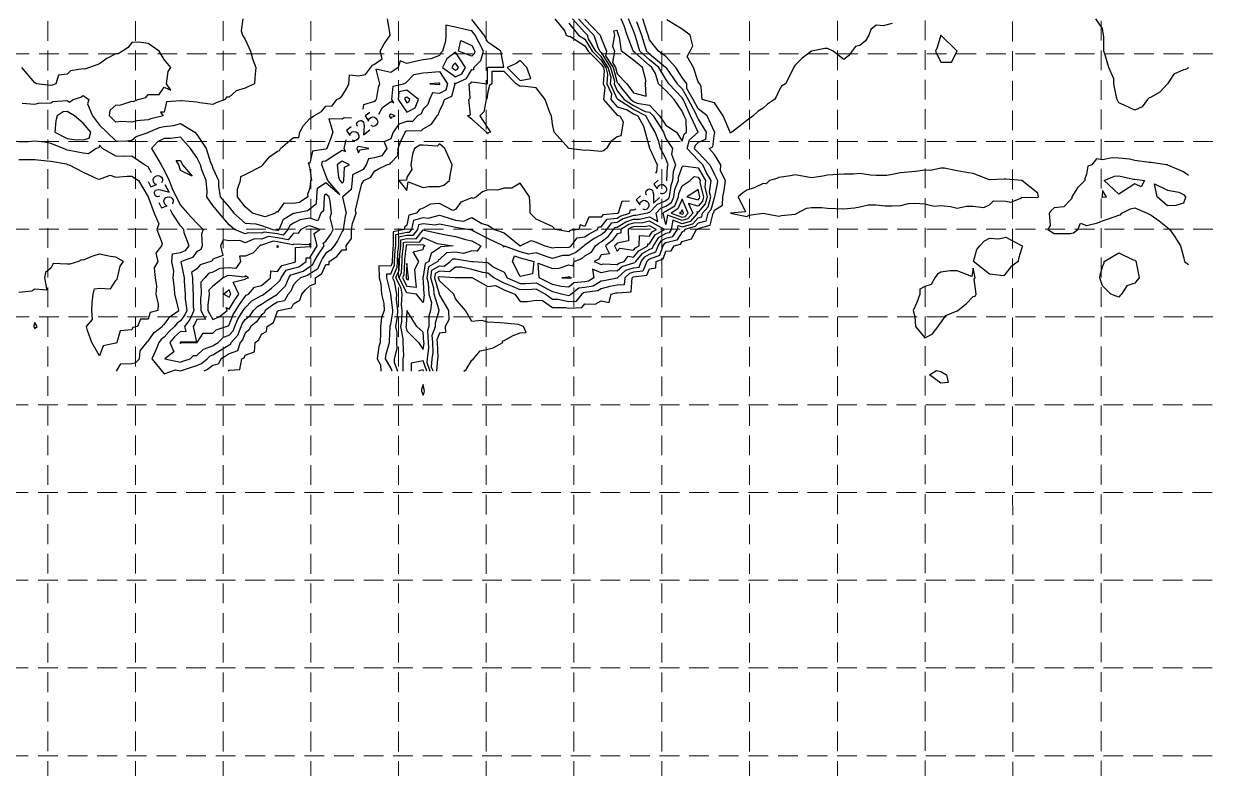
# Model space of a CAD drawing. Header units: inches. Extents: x 8135 to 11700, y -938 to 4760.
# Drawn here: x 9893 to 11095, y -146 to 608 of the extents above; entities that cross this region are included whole.
import ezdxf
from ezdxf.enums import TextEntityAlignment as Align

# ---------------------------------------------------------------- set-up
doc = ezdxf.new("R2010")
doc.units = ezdxf.units.IN
doc.header["$MEASUREMENT"] = 0
doc.linetypes.add('DASHED', pattern=[0.75, 0.5, -0.25])
doc.linetypes.add('HIDDEN', pattern=[0.375, 0.25, -0.125])
doc.layers.add('EC', color=35, linetype='DASHED')
doc.layers.add('GRID', color=254, linetype='HIDDEN')
doc.styles.add('Style-simple', font='simple.shx')

msp = doc.modelspace()

# ---------------------------------------------------------------- linework, layer by layer
at = {"layer": 'EC', "color": 35, "linetype": 'Continuous', "flags": 128}
for points, elevation in [([(10115.4, 613.4), (10113.6, 601), (10115, 596.9), (10117.7, 592.2), (10123.2, 580.4), (10125.2, 572.9), (10128.7, 563.9), (10127.6, 554), (10127.2, 547.4), (10120.6, 544.5), (10117.7, 543), (10108.6, 540.3), (10101.4, 533.8), (10099, 533.8), (10097.5, 531.4), (10088.3, 528.1), (10084.9, 526.6), (10071.9, 528.1), (10068.7, 528.8), (10053.3, 530.3), (10052.2, 530.3), (10038, 529.1), (10035.7, 518.6), (10032.1, 518.6), (10034.7, 514.9), (10022.3, 512), (10019.4, 510.8), (10008, 509.8), (10002.9, 508.5), (9992.4, 509.1), (9986.7, 508.6), (9980.2, 514.9), (9981, 520.6), (9986.7, 525.7), (9991.8, 526.3), (10002.9, 530), (10004.7, 529.6), (10008.9, 531.4), (10017, 533.7), (10019.4, 536.5), (10030.5, 536.5), (10035.7, 543.9), (10042.3, 541), (10038, 547.4), (10039.8, 559.8), (10042.3, 563.9), (10035.7, 572.2), (10030.7, 580.4), (10019.4, 588.2), (10010.1, 589.7), (10002.9, 589.2), (9999.1, 584.3), (9993.6, 580.4), (9989.2, 577.8), (9986.7, 577.9), (9977.6, 573), (9970.2, 567.6), (9967.3, 566.8), (9960, 563.9), (9955.4, 562.2), (9953.7, 562.6), (9940.6, 560.7), (9937.4, 557.1), (9928.5, 556.3), (9926, 547.4), (9922.4, 546), (9920.9, 545.8), (9906.3, 547.4), (9904.7, 548.4), (9891.5, 563.9)], 526), ([(10225.5, 512.8), (10218, 513.1), (10216.2, 511.7), (10202.7, 511.9), (10206.6, 498.4), (10204.8, 493.3), (10200.6, 481.9), (10200, 481.6), (10199.7, 481.3), (10186.1, 479.1), (10183.4, 467.1), (10181.7, 467.1), (10182.3, 465.4), (10183.4, 461.4), (10185, 449.4), (10184.1, 448.8), (10183.4, 441.6), (10181.1, 435.2), (10181.4, 432.9), (10172.7, 427.2), (10166.9, 426), (10157.1, 426.4), (10150.7, 417.4), (10149.2, 417.8), (10148.5, 416.4), (10138.1, 412.5), (10134.2, 413.8), (10125.2, 416.4), (10117.7, 422.7), (10110.1, 432.9), (10110, 440.7), (10113.2, 449.4), (10113.5, 453.5), (10117.7, 455.7), (10134.2, 464.1), (10134.9, 464.7), (10135.7, 465.4), (10142.6, 473.5), (10150.7, 479.2), (10152.7, 479.8), (10153.7, 481.9), (10160.8, 488.1), (10166.9, 492.9), (10172.3, 493), (10173.2, 498.4), (10176.8, 505.1), (10183.4, 512.3), (10185, 513.3), (10187.5, 514.9), (10195.2, 519.4), (10199.7, 524.8), (10206, 525.1), (10210.7, 531.4), (10214.5, 533.1), (10216.2, 535.4), (10220.7, 543), (10222.8, 547.4), (10223.4, 556.7), (10232.7, 555.4), (10239.7, 556.8), (10246.7, 566.2), (10248.9, 567.4), (10256.5, 572.8), (10254.6, 580.4), (10258.5, 587.3), (10264.9, 596.9), (10264.9, 597.4), (10261.9, 613.4)], 526), ([(10455.7, 613.4), (10462.2, 606.3), (10471.2, 596.9), (10475.6, 583.5), (10477.4, 580.4), (10478.7, 579.2), (10488.2, 563.9), (10492.1, 550.3), (10491.8, 547.4), (10494.9, 540.5), (10502.1, 531.4), (10511.4, 525.5), (10523.3, 519.3), (10527.7, 518.6), (10531.2, 514.9), (10538.1, 504.4), (10541.7, 498.4), (10544.2, 492.2), (10551, 481.9), (10550.1, 476), (10554, 465.4), (10551.6, 458.3), (10551.1, 449.4), (10549.1, 444.5), (10547.7, 432.9), (10546.7, 430.4), (10544.2, 428.8), (10535.5, 425.1), (10527.7, 417.2), (10527, 417.1), (10525.5, 416.4), (10513.7, 414.1), (10511.4, 414), (10500.9, 410.5), (10494.9, 406.8), (10488.7, 406.2), (10484, 399.9), (10481.6, 396.9), (10478.7, 394.5), (10471.4, 390.7), (10462.2, 383.9), (10461.7, 383.9), (10461.4, 383.4), (10453, 376.4), (10445.7, 373.5), (10439.6, 373.4), (10429.4, 370.4), (10424.9, 371.8), (10412.9, 376.1), (10405.3, 374.9), (10396.7, 377.2), (10380.6, 383), (10380.2, 381.9), (10379.2, 383.4), (10363.7, 390.7), (10349.2, 398.1), (10347.4, 399.1), (10343.2, 399.9), (10330.9, 401.7), (10328.4, 402.5), (10314.7, 405.2), (10310.5, 404.1), (10298.2, 405.7), (10293.6, 404.5), (10292.6, 399.9), (10287.8, 393.8), (10281.7, 393.9), (10273.1, 392.1), (10273.1, 383.4), (10272.2, 376.7), (10271.8, 367.4), (10271.6, 361.2), (10267.1, 350.9), (10268.9, 347.4), (10271.2, 334.4), (10270.9, 328.9), (10272.3, 317.9), (10272, 311.3), (10270.3, 301.4), (10271.5, 295.4), (10271.3, 285.4), (10271.6, 279.1), (10268.9, 268.9), (10268.9, 265.4), (10272.3, 256.2)], 524), ([(10308.3, 256.2), (10306.8, 260.3), (10307.5, 268.9), (10308.4, 275.2), (10307.9, 285.4), (10307.3, 292.6), (10310.7, 301.4), (10310.7, 305.4), (10314.4, 317.9), (10314.4, 318.1), (10309.2, 334.4), (10308.9, 340.2), (10305.9, 350.9), (10307.1, 358.5), (10314.7, 362.9), (10319.4, 362.6), (10325.5, 367.4), (10328.3, 370), (10330.9, 370.2), (10347.3, 367.5), (10347.4, 367.5), (10348.9, 367.4), (10363.7, 366.3), (10369, 362.1), (10380.2, 356.7), (10383.2, 350.9), (10396.7, 345), (10402.3, 345.2), (10412.9, 345.7), (10424.5, 339.3), (10429.4, 336.9), (10439.7, 334.4), (10445.7, 333.1), (10446.9, 333.2), (10447.9, 334.4), (10455.9, 340.7), (10462.2, 341.4), (10470.5, 342.6), (10478.7, 347.7), (10481.2, 348.3), (10494.9, 350.8), (10495.1, 350.8), (10495.1, 350.9), (10503.7, 358.7), (10511.4, 361.1), (10517, 361.8), (10519.2, 367.4), (10523, 372), (10527.7, 374.7), (10534.1, 377.2), (10536.4, 383.4), (10539.4, 388.2), (10544.2, 391), (10551.3, 392.7), (10555.9, 399.9), (10556.7, 403.9), (10560.7, 402.4), (10571.5, 405.4), (10576.9, 411.7), (10580.6, 412.7), (10581.5, 416.4), (10587, 422.8), (10589.8, 432.9), (10588.6, 437.8), (10590, 449.4), (10585.4, 457.2), (10581.6, 465.4), (10576.9, 470.2), (10565.7, 481.9), (10568.2, 490.7), (10576.8, 498.4), (10576.8, 498.5), (10569.1, 514.9), (10563.2, 528.8), (10561.8, 531.4), (10560.7, 533.4), (10547.4, 547.4), (10544.2, 552.1), (10537.2, 563.9), (10527.7, 571.9), (10518, 580.4), (10513.8, 594.5), (10513.1, 596.9), (10511.4, 601.1), (10506.2, 613.4)], 524), ([(10339.6, 256.2), (10341.7, 258.1), (10347.4, 267.3), (10348.7, 267.6), (10349.4, 268.9), (10355.9, 276.8), (10363.7, 278.7), (10369.2, 279.9), (10379.1, 285.4), (10378.7, 286.9), (10380.2, 287.2), (10389.6, 292.3), (10396.7, 295), (10402.6, 295.6), (10399.9, 301.4), (10396.7, 303), (10394.7, 303.4), (10380.2, 304.9), (10376.4, 305.2), (10363.7, 305.9), (10357.7, 307.5), (10347.4, 306.7), (10341, 317.9), (10330.9, 329.6), (10329.2, 334.4), (10314.7, 347.7), (10313.8, 350.9), (10313.9, 351.7), (10314.7, 352.2), (10330.7, 351.1), (10330.9, 351.3), (10347.1, 351.2), (10347.4, 351.2), (10348.3, 350.9), (10363.7, 342.1), (10371.6, 343), (10380.2, 338.6), (10391.2, 334.4), (10396.7, 327), (10404.1, 326.9), (10412.9, 328.2), (10419.3, 328), (10429.4, 320.8), (10442.8, 320.8), (10445.7, 320.2), (10459.2, 320.9), (10462.2, 324.5), (10472.4, 324.2), (10478.7, 327.7), (10486.9, 326), (10488.7, 334.4), (10493.7, 335.6), (10494.9, 335.8), (10509.2, 336.6), (10509.9, 350.9), (10510.7, 351.6), (10511.4, 351.8), (10525, 353.6), (10527.7, 360.1), (10534.2, 360.9), (10534.3, 367.4), (10541.4, 370.1), (10544.2, 377.8), (10549.5, 378.2), (10552.5, 383.4), (10559.1, 385), (10560.7, 387.5), (10570.2, 390.3), (10575.2, 399.9), (10576.5, 400.3), (10576.9, 400.7), (10589.3, 404.1), (10592.2, 416.4), (10592.8, 417), (10593.4, 419.4), (10601.6, 424.6), (10602.1, 432.9), (10603.3, 439.3), (10604.8, 449.4), (10599.7, 459.2), (10600.1, 465.4), (10593.4, 475.9), (10588, 481.9), (10591.8, 483.5), (10593.4, 497), (10593.9, 497.9), (10593.7, 498.4), (10593.4, 498.9), (10586, 514.9), (10576.9, 522.2), (10572, 531.4), (10565.4, 542.7), (10565.4, 547.4), (10560.7, 553.8), (10554.3, 563.9), (10544.2, 575.2), (10536.7, 580.4), (10527.7, 592.1), (10526.2, 596.9), (10525.2, 599.5), (10520.9, 613.4)], 526), ([(10431.8, 613.4), (10441.9, 600.8), (10443, 596.9), (10445.7, 595.3), (10447, 595.6), (10462.2, 585.9), (10465.4, 580.4), (10478.7, 567.5), (10480.9, 563.9), (10481.8, 560.7), (10480.8, 547.4), (10482.4, 543.7), (10481, 531.4), (10494.9, 515.6), (10497.4, 514.9), (10500.9, 508.9), (10499.3, 498.4), (10498.5, 494.8), (10494.9, 493.6), (10488.2, 488.7), (10484.1, 481.9), (10481.1, 479.4), (10478.7, 478.9), (10463.8, 480.3), (10462.2, 480), (10445.7, 481.9), (10430.9, 498.4), (10429.4, 506.7), (10428.4, 514.9), (10427.1, 517.3), (10421.9, 531.4), (10412.9, 543.4), (10399, 545.1), (10396.7, 544.7), (10392.5, 547.4), (10380.2, 559.8), (10367.8, 559.8), (10367.8, 547.4), (10365.3, 545.8), (10363.7, 539.4), (10362.8, 532.3), (10362, 531.4), (10359.6, 519), (10355.5, 514.9), (10363.7, 502.5), (10366.4, 498.4), (10364.2, 497.9), (10363.7, 496.9), (10362.4, 498.4), (10347.4, 511.6), (10343.3, 514.9), (10346.3, 516.1), (10344.4, 531.4), (10346, 532.8), (10344.9, 547.4), (10346.6, 548.2), (10347.4, 549.5), (10363.5, 547.6), (10363.5, 563.9), (10363.6, 564), (10363.7, 564.2), (10379.9, 564.2), (10377, 580.4), (10363.7, 589.5), (10360, 596.9), (10347.4, 612.7)], 527), ([(10545.2, 449.2), (10545.3, 449.4), (10546, 463.7), (10546.6, 465.4), (10544.2, 471.8), (10538.7, 481.9), (10537.2, 488.9), (10533.3, 498.4), (10527.7, 508.1), (10523.8, 514.9), (10511.4, 521.3), (10495.6, 531.4), (10494.9, 532.3), (10488.1, 547.4), (10488.7, 553.8), (10485.8, 563.9), (10478.7, 575.3), (10473.4, 580.4), (10465.9, 593.1), (10464.7, 596.9), (10462.2, 599.5), (10449.6, 613.4)], 525), ([(10462.2, 613), (10477.6, 596.9), (10478.7, 593.8), (10484.1, 580.4), (10483.2, 575.8), (10490.7, 563.9), (10494.9, 548.8), (10496.3, 547.4), (10499.4, 543.1), (10508.6, 531.4), (10511.4, 529.6), (10515, 527.8), (10527.7, 525.8), (10537.9, 514.9), (10544.2, 505.5), (10555, 498.4), (10560.7, 489.3), (10562.7, 496.3), (10565, 498.4), (10564.7, 510.8), (10562.8, 514.9), (10560.7, 519.9), (10552.7, 531.4), (10544.2, 540.6), (10536.7, 547.4), (10533.6, 558), (10530.1, 563.9), (10527.7, 565.9), (10512.7, 579.1), (10511.4, 580.1), (10511.1, 580.4), (10511, 580.8), (10504.9, 596.9), (10502.1, 606.2), (10499, 613.4)], 523), ([(11073.9, 563.6), (11070.8, 562.1), (11068.9, 561.6), (11059.2, 557.3), (11052.7, 547.4), (11044.8, 539), (11036.2, 533.9), (11034.2, 533.3), (11032.5, 531.4), (11026.9, 524.2), (11019.7, 520.9), (11008.8, 525.9), (11003.4, 528.1), (11001.7, 531.4), (11000.9, 533.9), (10998.3, 547.4), (10998.3, 552.6), (10993.4, 563.9), (10988.7, 578.7), (10988.3, 580.4), (10988.3, 595.5), (10988, 596.9), (10986.9, 603.5), (10980, 613.4)], 527), ([(10100.8, 256.2), (10101.4, 257.2), (10112.3, 257.8), (10114.4, 268.9), (10116.9, 269.7), (10117.7, 272.5), (10127.1, 276), (10127.8, 285.4), (10131.5, 288), (10134.2, 293.6), (10139.5, 296.3), (10140.2, 301.4), (10146.4, 305.7), (10150.7, 317.2), (10151.2, 317.4), (10151.6, 317.9), (10164.6, 320.3), (10166.9, 324.5), (10173.1, 328.2), (10175.3, 334.4), (10179.1, 338.7), (10183.4, 342.7), (10189.1, 345.2), (10189.2, 350.9), (10195.6, 355.1), (10199.7, 364.4), (10202.9, 364.2), (10202.9, 367.4), (10210.8, 372.6), (10216.2, 379.2), (10220.6, 379.1), (10220.3, 383.4), (10225.4, 390.7), (10225.7, 399.9), (10226.6, 406), (10230.2, 416.4), (10229.6, 419.5), (10232.7, 432.3), (10232.9, 432.7), (10232.8, 432.9), (10235.9, 446.1), (10238.1, 449.4), (10245.3, 452.9), (10248.9, 458.8), (10253, 461.4), (10261.5, 465.4), (10264.6, 466.2), (10265.4, 467.5), (10272.5, 474.7), (10272.8, 481.9), (10275.1, 488.6), (10279.9, 498.4), (10280.6, 499.5), (10281.7, 499.8), (10296.4, 500.2), (10298.2, 502), (10306.5, 506.6), (10312.4, 514.9), (10313.5, 516.1), (10314.7, 519.6), (10318.5, 527.5), (10319.8, 531.4), (10327.3, 535), (10330.5, 547.4), (10329.8, 548.6), (10330.9, 547.7), (10342, 552.8), (10347.4, 561.9), (10349.6, 561.7), (10349.6, 563.9), (10356.7, 571), (10359.3, 580.4), (10354.5, 589.7), (10350.9, 596.9), (10347.4, 601.3), (10342.3, 602.1), (10330.9, 605), (10321.1, 606.9), (10321.3, 596.9), (10320.9, 590.6), (10317.9, 580.4), (10316.1, 579), (10314.7, 576.1), (10305.9, 572.7), (10298.2, 571.9), (10291.8, 570.3), (10281.7, 568.2), (10274.8, 570.9), (10272.8, 563.9), (10268.5, 560.8), (10265.4, 558.9), (10250.4, 562.4), (10253.8, 547.4), (10252.7, 543.8), (10250.5, 531.4), (10249.6, 530.7), (10248.9, 529.6), (10237.7, 526.3), (10236.9, 521.7)], 526), ([(10514.3, 610.5), (10519.6, 596.9), (10523.4, 584.7), (10524.7, 580.4), (10527.7, 577.8), (10543.8, 564.3), (10544.2, 564), (10544.3, 563.9), (10544.4, 563.6), (10555.7, 547.4), (10560.7, 542.2), (10566.9, 531.4), (10574.3, 517.6), (10575.4, 514.9), (10576.9, 511.7), (10585.2, 498.4), (10584.3, 491), (10576.9, 487.9), (10573.8, 485.1), (10572.8, 481.9), (10576.9, 477.7), (10588.9, 465.4), (10593.4, 455.4), (10596.6, 449.4), (10596.2, 446.6), (10593.5, 432.9), (10593.5, 432.8), (10593.4, 432.8), (10589.9, 419.9), (10586.9, 416.4), (10584.9, 408.4), (10576.9, 406.2), (10574, 402.9), (10563.6, 399.9), (10562.6, 398), (10560.7, 397.4), (10555.2, 388.9), (10544.2, 386.2), (10542.4, 385.2), (10541.3, 383.4), (10537.8, 373.6), (10527.7, 369.8), (10526.2, 368.9), (10524.9, 367.4), (10521, 357.7), (10511.4, 356.5), (10507.2, 355.2), (10502.5, 350.9), (10502.1, 343.7), (10494.9, 343.3), (10487.5, 342), (10478.7, 339.8), (10475.3, 337.7), (10462.2, 335.9), (10460.8, 335.7), (10459.1, 334.4), (10453, 327), (10445.7, 326.6), (10434.8, 329), (10429.4, 329), (10421.9, 334.4), (10412.9, 339.4), (10408.3, 339.1), (10396.7, 338.8), (10388.9, 342.2), (10380.2, 345.5), (10369.7, 350.9), (10363.7, 355.7), (10358.6, 356.1), (10347.4, 359.3), (10336.9, 361.5), (10330.9, 361.5), (10325, 356.9), (10314.7, 357.5), (10310.5, 355.1), (10309.8, 350.9), (10314.3, 334.7), (10314.4, 334.4), (10314.7, 333.4), (10323.9, 317.9), (10324.1, 308.3), (10320.6, 301.4), (10320.9, 295.3), (10314.7, 294.6), (10312.1, 287.9), (10312.3, 285.4), (10313, 270.6), (10312.8, 268.9), (10311.8, 256.2)], 525), ([(10445.7, 608.8), (10455.6, 596.9), (10462.2, 592.7), (10469.4, 580.4), (10478.7, 571.4), (10483.4, 563.9), (10485.2, 557.2), (10484.5, 547.4), (10489, 537.2), (10488.4, 531.4), (10494.9, 524), (10505.1, 521.2), (10511.4, 517.2), (10515.8, 514.9), (10521.7, 504.5), (10523.3, 498.4), (10527.7, 482.4), (10527.8, 481.9), (10527.9, 481.7), (10535.4, 465.4), (10534.7, 458.6), (10533.8, 456.9)], 526), ([(10773.7, 608.7), (10764.6, 606.1), (10757.4, 606.8), (10751.9, 602.4), (10749.8, 596.9), (10746.7, 591.1), (10740.9, 586.4), (10736.3, 585.1), (10729.3, 575.7), (10724.7, 572.2), (10713.7, 580.4), (10708.2, 583.4), (10705.4, 583.2), (10691.7, 580.4), (10682.4, 573.3), (10675.4, 566.3), (10674.2, 565.1), (10673.8, 563.9), (10665.5, 547.4), (10661.3, 545.1), (10658.9, 540.3), (10656, 534.3), (10654.4, 531.4), (10647.2, 526.8), (10642.7, 522.8), (10637.8, 519.7), (10632.8, 514.9), (10626.2, 510.2), (10619.7, 504.9), (10611.2, 498.4), (10610.2, 497.8), (10609.7, 497.5), (10609.4, 498.4), (10608.9, 499.2), (10602.4, 514.9), (10593.4, 528.3), (10581, 531.4), (10579.9, 544.5), (10578.6, 547.4), (10576.9, 549.4), (10572.2, 563.9), (10565.8, 575.2), (10568.8, 580.4), (10571.5, 585.9), (10568.8, 596.9), (10560.7, 603), (10545.3, 612.3)], 527), ([(10253.2, 516.8), (10257, 523.4), (10265.4, 529.5), (10268.6, 528.2), (10266.4, 531.4), (10267.8, 545.1), (10278.4, 547.4), (10280.5, 548.6), (10281.7, 549.5), (10288.6, 557), (10298.2, 558.6), (10303.1, 559), (10314.7, 559.9), (10322.9, 547.4), (10321.2, 541), (10314.7, 537.8), (10307.6, 538.3), (10304.7, 531.4), (10303.1, 526.5), (10298.2, 521.6), (10296.2, 516.9), (10292.5, 514.9), (10287.3, 509.3), (10281.7, 509.2), (10273.5, 506.7), (10267.9, 498.4), (10267.1, 496.7), (10265.4, 491.7), (10258.8, 488.6), (10261.3, 481.9), (10256.4, 474.4), (10248.9, 472.4), (10242.9, 471.6), (10240.4, 465.4), (10237.5, 460.6), (10232.7, 458.3), (10226.6, 455.3), (10226.2, 449.4), (10225.2, 440.4), (10216.7, 432.9), (10216.6, 432.5), (10220, 416.4), (10219.1, 413.5), (10217, 399.9), (10217, 399.1), (10216.2, 397.9), (10211.4, 388.2), (10207.9, 383.4), (10204.3, 378.9), (10199.7, 375.9), (10196.3, 370.7), (10194.4, 367.4), (10191, 359.7), (10183.4, 354.8), (10181.1, 353.2), (10174, 350.9), (10170.3, 347.6), (10166.9, 343.8), (10164.2, 337.2), (10161.5, 334.4), (10157.6, 327.4), (10150.7, 326.1), (10145.6, 323), (10137.9, 317.9), (10136.9, 315.2), (10134.2, 313.3), (10129.3, 306.3), (10123.4, 301.4), (10121.6, 297.7), (10117.7, 294.9), (10115, 288), (10112.6, 285.4), (10110, 276.7), (10101.4, 273.8), (10098.4, 271.9), (10093.6, 268.9), (10090.4, 263.4), (10084.9, 262.1), (10079.7, 257.8), (10076, 256.2)], 525), ([(9891.6, 528), (9904.7, 526.7), (9908.2, 527.8), (9920.9, 528.1), (9922.9, 529.4), (9937.4, 530.4), (9939.8, 529), (9943.5, 531.4), (9951.1, 533.9), (9953.7, 535.5), (9959.4, 531.4), (9958.1, 527), (9963, 514.9), (9970.2, 505.5), (9977.5, 498.4), (9986.7, 489.6), (9995.6, 489.3), (10002.9, 490.4), (10007.4, 493.9), (10019.4, 498.2), (10019.5, 498.3), (10019.7, 498.4), (10031, 503.2), (10035.7, 504.3), (10045.3, 505.3), (10052.2, 507.4), (10066.6, 498.4), (10068.7, 496), (10078.4, 481.9), (10082.7, 467.6), (10083.9, 465.4), (10084.9, 461.9), (10090.7, 449.4), (10090.7, 443.6), (10092.6, 432.9), (10101.4, 422.4), (10106.4, 416.4), (10117.7, 406.3), (10128.7, 405.4), (10134.2, 403.8), (10145.9, 399.9), (10150.7, 399.3), (10151.5, 399.1), (10152.1, 399.9), (10156.7, 410.3), (10166.9, 416.3), (10167, 416.3), (10167.4, 416.4), (10180.8, 419.1), (10183.4, 420.8), (10190, 426.2), (10190.3, 432.9), (10191.1, 441.7), (10199.7, 447.4), (10213.7, 435.4), (10201.7, 449.4), (10199.7, 454.7), (10195.5, 465.4), (10196.2, 468.9), (10199.7, 469.4), (10207, 474.6), (10216.2, 480.2), (10219.4, 478.7), (10218.1, 481.9), (10220.3, 490.8)], 525), ([(10023, 457.1), (10019.4, 463.2), (10015.8, 465.4), (10002.9, 474), (9994.7, 473.8), (9986.7, 474), (9973.3, 481.9), (9970.2, 485.3), (9969.4, 482.7), (9966.9, 481.9), (9959.1, 476.5), (9953.7, 477.1), (9939.4, 479.9), (9937.4, 480.3), (9933.6, 481.9), (9920.9, 487), (9914.6, 488.3), (9904.7, 489.2), (9897.8, 488.8), (9888.2, 488.7)], 525), ([(9888.2, 470.7), (9899.5, 470.6), (9904.7, 470.6), (9917, 469.4), (9920.9, 468.9), (9936.7, 466.2), (9937.4, 465.8), (9939.4, 465.4), (9953.7, 457.9), (9968.2, 451.3), (9970.2, 450.7), (9981.1, 454.8), (9986.7, 453), (9998.3, 454), (10002.9, 453.9), (10009.7, 449.4), (10019.4, 432.9), (10025.7, 416.4), (10030.1, 405.6), (10028.2, 399.9), (10033.6, 385.5), (10033, 383.4), (10027.2, 375.8), (10029.1, 367.4), (10025.6, 361.1), (10026.5, 350.9), (10027.8, 342.4), (10027.3, 334.4), (10029.5, 324.2), (10029.1, 317.9), (10021.5, 315.8), (10019.4, 308.8), (10011.8, 309.1), (10008.7, 301.4), (10003.9, 300.4), (10002.9, 298), (9991.2, 297), (9987.8, 285.4), (9987.5, 284.6), (9986.7, 284.5), (9973.7, 281.9), (9970.2, 271.9), (9962.4, 285.4), (9957.8, 297.4), (9956.8, 301.4), (9963, 308.6), (9962.4, 317.9), (9962.7, 325.4), (9963.6, 334.4), (9965, 339.6), (9970.2, 340.4), (9981.4, 339.7), (9986.7, 348.2), (9987.9, 349.6), (9988.3, 350.9), (9991.2, 362.8), (9994.3, 367.4), (9986.7, 371.7), (9981.4, 372.5), (9970.2, 374.8), (9964.2, 373.2), (9953.7, 368.7), (9952, 369), (9949, 367.4), (9940, 364.7), (9937.4, 364.7), (9923.1, 365.2), (9920.9, 360.8), (9915.5, 356.4), (9914.4, 350.9), (9916.9, 338.5), (9904.7, 339.5), (9901.7, 337.4), (9888.2, 336.1)], 526), ([(11073.9, 454.4), (11068.9, 458.3), (11053.2, 464.9), (11052.7, 465.2), (11051.2, 465.4), (11036.2, 467.7), (11034, 467.6), (11019.7, 469.7), (11014.1, 471.1), (11003.4, 472.2), (10996.5, 472.3), (10986.9, 470.5), (10980.9, 471.6), (10975.9, 465.4), (10972.1, 464.1), (10970.7, 455.8), (10968.8, 451.2), (10968.9, 449.4), (10961.6, 442), (10955.8, 432.9), (10955.9, 431.2), (10954.2, 429.7), (10947.7, 422.9), (10937.7, 421.7), (10934.9, 419.2), (10932.8, 416.4), (10933.9, 403.8), (10931.4, 399.9), (10937.7, 395.6), (10941.7, 395.9), (10954.2, 395.7), (10957.5, 396.6), (10961.9, 399.9), (10964.4, 406.2), (10970.7, 403.8), (10980.8, 406.2), (10986.9, 408.6), (10992.9, 410.5), (11003.4, 414.4), (11005.1, 414.7), (11006.4, 416.4), (11015.3, 420.9), (11019.7, 421.9), (11032.2, 416.4), (11036.2, 414.2), (11044.1, 408.5), (11052.7, 402), (11055.1, 399.9), (11060.2, 392.3), (11065.9, 383.4), (11068.9, 372.2), (11070.1, 367.4), (11073.9, 364.3)], 526), ([(10507.2, 428.6), (10499.5, 428.3), (10495.8, 416.4), (10495.2, 416.2), (10494.9, 416), (10480.4, 414.6), (10478.7, 412.3), (10466.3, 412.3), (10462.2, 402.8), (10457.5, 404.6), (10456, 399.9), (10446.8, 398.8), (10445.7, 397.3), (10432.1, 399.9), (10429.4, 402.8), (10424.5, 404.9), (10412.9, 410.3), (10406.6, 416.4), (10406.6, 422.8), (10406.1, 432.9), (10396.7, 446.9), (10388, 441.6), (10380.2, 441.6), (10373.5, 439.6), (10363.7, 440), (10358.5, 438.1), (10352.2, 432.9), (10349, 431.3), (10347.4, 431.8), (10336.4, 427.5), (10330.9, 420.2), (10328.3, 419), (10314.7, 426.1), (10305.7, 425.4), (10298.2, 421.6), (10294.4, 420.2), (10291.6, 416.4), (10283.8, 414.3), (10281.7, 404.3), (10279.4, 402.2), (10279.2, 399.9), (10267.7, 397.6), (10267.7, 383.4), (10267.5, 381.4), (10266.9, 367.4), (10266.8, 366), (10265.4, 362.8), (10253.4, 363), (10253.7, 350.9), (10255.2, 344.6), (10256.1, 334.4), (10258.5, 324.8), (10258.8, 317.9), (10256, 310.8), (10255.1, 301.4), (10254.9, 295.6), (10254.5, 285.4), (10253.2, 281.1), (10251.6, 268.9), (10255, 262.8), (10255.2, 256.2)], 526), ([(10266.7, 256.2), (10265.4, 259.5), (10260.1, 268.9), (10260.8, 273.6), (10264.2, 285.4), (10264.2, 286.6), (10264.7, 301.4), (10264.7, 302.1), (10265.4, 303.9), (10267.4, 315.9), (10267.5, 317.9), (10265.5, 334.4), (10265.5, 334.4), (10265.4, 334.7), (10261.5, 350.9), (10261.4, 354.9), (10265.4, 354.9), (10269.2, 363.6), (10269.3, 367.4), (10269.9, 379), (10270.4, 383.4), (10270.4, 394.9), (10281.7, 397.2), (10284.5, 397.1), (10286.7, 399.9), (10288.7, 409.4), (10298.2, 412), (10303.3, 411.3), (10314.7, 414.2), (10317.3, 413.7), (10330.9, 409.4), (10339.1, 408.3), (10347.4, 412.1), (10357.7, 405.9), (10363.7, 404.2), (10370.5, 399.9), (10380.2, 396.3), (10396.7, 383.4), (10407.8, 388.6), (10412.9, 387.1), (10421.7, 383.4), (10429.4, 381.1), (10431.3, 381.6), (10445.7, 381.8), (10446.9, 382.2), (10448.3, 383.4), (10454.3, 391.3), (10462.2, 392.3), (10466.6, 395.5), (10474.9, 399.9), (10476, 402.5), (10478.7, 402.5), (10484.6, 410.4), (10494.9, 411.4), (10498, 413.3), (10507.3, 416.4), (10508.3, 419.6), (10511.4, 419.7), (10514.2, 420.8)], 525), ([(9987.4, 256.2), (9991.7, 263.8), (10002.9, 264.1), (10006.9, 264.9), (10010.7, 268.9), (10011.3, 277), (10018, 285.4), (10018.4, 286.4), (10019.4, 286.6), (10025.5, 295.4), (10033.7, 301.4), (10034.2, 303), (10035.7, 303.4), (10041.8, 311.8), (10050.4, 317.9), (10050.2, 319.9), (10046.5, 334.4), (10046.1, 340.5), (10044.9, 350.9), (10045.6, 357.5), (10043.6, 367.4), (10044, 375.3), (10052.2, 376.4), (10057.4, 378.4), (10061, 383.4), (10055.8, 396.3), (10055.5, 399.9), (10052.2, 403.4), (10043.7, 416.4), (10042, 419.6)], 525), ([(10278, 256.2), (10277.9, 268.9), (10278.7, 271.9), (10278, 285.4), (10278.1, 288.9), (10275.6, 301.4), (10276.5, 306.7), (10277, 317.9), (10276.3, 323.4), (10277, 334.4), (10275.9, 340.2), (10270.6, 350.9), (10274, 358.7), (10274.3, 367.4), (10274.6, 374.4), (10275.7, 383.4), (10275.7, 389.4), (10281.7, 390.7), (10291.1, 390.5), (10298.2, 399.4), (10299.1, 399), (10314.7, 395.6), (10319.6, 394.9), (10330.9, 392.6), (10341.2, 389.7), (10347.4, 388.4), (10356.6, 383.4), (10353, 377.9), (10347.4, 378.3), (10339, 375.6), (10330.9, 376.9), (10322, 376.2), (10314.7, 369.4), (10313.4, 368.6), (10313.1, 367.4), (10303.7, 361.9), (10301.9, 350.9), (10303.4, 345.7), (10304, 334.4), (10306.8, 325.8), (10305.8, 317.9), (10304.1, 312), (10304.1, 301.4), (10302.5, 297.2), (10303.4, 285.4), (10303.7, 279.9), (10302.2, 268.9), (10301.9, 265.2), (10305.1, 256.2)], 523), ([(10301.8, 256.2), (10298.2, 266.6), (10286.1, 264.4), (10286.2, 256.2)], 522), ([(10298.6, 256.2), (10298.2, 257.5), (10293.9, 256.7), (10293.9, 256.2)], 521)]:
    msp.add_lwpolyline(points, dxfattribs=dict(at, elevation=elevation))
for points, elevation in [([(10494.9, 601.5), (10491.2, 600.7), (10492.3, 596.9), (10490, 585.5), (10492, 580.4), (10490, 569), (10493.1, 563.9), (10494.9, 557.5), (10504.8, 547.4), (10511.4, 538.2), (10524.1, 534.9), (10523.6, 547.4), (10523.9, 551.2), (10520.7, 563.9), (10511.4, 571.5), (10499.3, 580.4), (10497.1, 594.7), (10496.3, 596.9)], 522), ([(10336.3, 591.5), (10347.4, 586.4), (10350.5, 580.4), (10349.8, 578), (10347.4, 575.6), (10334, 580.4)], 525), ([(10822.9, 596.9), (10819.3, 584.1), (10817.5, 580.4), (10822.9, 569.4), (10833.9, 569.4), (10839.4, 580.4)], 527), ([(10330.9, 579.5), (10322.3, 572.7), (10317.8, 563.9), (10330.9, 554.5), (10337.4, 557.4), (10341.2, 563.9)], 525), ([(10330.9, 568.4), (10328.5, 566.4), (10327.2, 563.9), (10330.9, 561.2), (10332.8, 562.1), (10333.9, 563.9)], 524), ([(10396.7, 571.2), (10392.5, 568), (10383.5, 563.9), (10396.7, 550.7), (10407.5, 552.9), (10403.2, 563.9)], 527), ([(10281.7, 541), (10273.7, 539.2), (10272.9, 531.4), (10281.7, 518.6), (10290, 523.1), (10293.5, 531.4)], 524), ([(10314.7, 548.2), (10313.9, 548.2), (10305, 547.4), (10314.7, 546.8), (10315.1, 547), (10315.2, 547.4)], 524), ([(10281.7, 533.8), (10279.7, 533.4), (10279.5, 531.4), (10281.7, 528.2), (10283.8, 529.3), (10284.7, 531.4)], 523), ([(9937.4, 519.3), (9933.3, 519.1), (9927.1, 514.9), (9926, 509.8), (9925, 498.4), (9937.4, 492.2), (9944.6, 491.1), (9953.7, 490.7), (9959.6, 492.5), (9961.3, 498.4), (9953.7, 507.7), (9944.9, 514.9)], 524), ([(10265.4, 516.8), (10264.3, 516), (10263.7, 514.9), (10265.4, 512.3), (10266.5, 513.8), (10269.9, 514.9)], 524), ([(10052.2, 493.5), (10042.2, 491.9), (10035.7, 491.9), (10029, 488.7), (10023, 481.9), (10027.8, 473.4), (10032.8, 465.4), (10035.7, 459.8), (10040.6, 449.4), (10043.9, 441.2), (10047.7, 432.9), (10052.2, 424.4), (10059.2, 416.4), (10068.7, 406.3), (10075.2, 399.9), (10073.4, 395.1), (10074.1, 383.4), (10072.7, 379.4), (10068.7, 377.6), (10064.4, 371.6), (10053.2, 367.4), (10052.6, 367), (10055.8, 350.9), (10055.8, 347.3), (10056.8, 334.4), (10056.9, 329.7), (10058.5, 317.9), (10056.6, 313.5), (10052.2, 307.4), (10048.7, 304.9), (10046.1, 301.4), (10040.6, 296.6), (10035.7, 290.8), (10032.5, 288.5), (10030.4, 285.4), (10027.3, 277.4), (10023.1, 268.9), (10035.7, 253.4), (10047, 257.6), (10052.2, 256.5), (10061.5, 259.6), (10068.7, 262.1), (10073.4, 264.1), (10079.2, 268.9), (10082.2, 271.7), (10084.9, 272.7), (10092.7, 277.6), (10101.4, 283), (10103.2, 283.6), (10103.7, 285.4), (10110.3, 292.6), (10113.7, 301.4), (10114.9, 304.3), (10117.7, 308.7), (10122.7, 312.8), (10126.3, 317.9), (10130.2, 321.9), (10134.2, 324.1), (10140.4, 328.2), (10150.5, 334.4), (10150.6, 334.5), (10150.7, 334.5), (10158.7, 342.8), (10162.1, 350.9), (10164, 353.8), (10166.9, 354.6), (10176.7, 357.7), (10183.4, 362.4), (10186.4, 364.4), (10187.8, 367.4), (10192.1, 374.8), (10197.7, 383.4), (10197, 386.1), (10199.7, 388.1), (10204.6, 395), (10207, 399.9), (10204, 412.1), (10205.3, 416.4), (10204.1, 428.4), (10202.8, 432.9), (10199.7, 435.6), (10198.1, 434.5), (10197.9, 432.9), (10197.3, 418.8), (10194.4, 416.4), (10191.3, 408.5), (10183.4, 411.2), (10173.7, 409.7), (10166.9, 406.3), (10162.9, 404), (10161.1, 399.9), (10156.4, 394.1), (10150.7, 395.3), (10136.9, 397.1), (10134.2, 396.1), (10120.9, 396.6), (10117.7, 395.4), (10107, 399.9), (10101.4, 404.7), (10091.3, 416.4), (10084.9, 424), (10078.9, 432.9), (10079.4, 438.5), (10078.2, 449.4), (10074, 460.2), (10072.5, 465.4), (10068.7, 472.7), (10062.5, 481.9)], 524), ([(10232.7, 484), (10231.2, 483.3), (10230.9, 481.9), (10232.7, 477.5), (10233.9, 480.6), (10243, 481.9)], 524), ([(10314.7, 486.6), (10312.4, 484.2), (10298.2, 485.3), (10294.9, 485.2), (10289.3, 481.9), (10287.5, 476.1), (10285.8, 465.4), (10286.6, 460.7), (10281.7, 452.8), (10281.2, 449.9), (10273.5, 449.4), (10281.7, 439.5), (10282.9, 448.1), (10298.2, 442.5), (10304.1, 443.5), (10314.7, 443.5), (10319.2, 444.8), (10325, 449.4), (10325.6, 454.6), (10327.6, 465.4), (10320.1, 481.9)], 527), ([(10047.9, 469.6), (10052.2, 469.6), (10054.3, 465.4), (10064, 454), (10052.2, 459.7), (10050.4, 465.4)], 523), ([(10216.2, 468.9), (10214, 467.6), (10210.9, 465.4), (10212.5, 453), (10213.9, 449.4), (10216.2, 446.7), (10217.6, 448), (10217.8, 449.4), (10218.6, 463), (10223.6, 465.4)], 524), ([(10561.8, 464.3), (10576.9, 462.2), (10584.5, 449.4), (10583.7, 442.7), (10586.1, 432.9), (10584.1, 425.7), (10576.9, 417.3), (10575.7, 417.7), (10576.2, 416.4), (10569, 408), (10560.7, 405.6), (10551.4, 409.2), (10549.6, 399.9), (10547.5, 396.6), (10544.2, 395.8), (10536.3, 391.3), (10531.5, 383.4), (10530.5, 380.7), (10527.7, 379.6), (10519.8, 375.1), (10513.5, 367.4), (10512.9, 365.9), (10511.4, 365.7), (10500.1, 362.2), (10494.9, 357.5), (10488.1, 357.9), (10478.7, 355.9), (10469.9, 359.7), (10471.3, 350.9), (10465.7, 347.4), (10462.2, 346.9), (10450.9, 345.7), (10445.7, 341.5), (10438.1, 342.1), (10429.4, 344.2), (10415.7, 350.9), (10414.7, 365.6), (10429.4, 360.2), (10436, 360.7), (10445.7, 364.1), (10450.1, 363), (10451.3, 367.4), (10459, 370.5), (10462.2, 373.1), (10468.9, 376.8), (10472.9, 383.4), (10476.2, 385.9), (10478.7, 387.2), (10485.7, 392.8), (10491.3, 399.9), (10492.9, 402), (10494.9, 402.2), (10503.7, 407.6), (10511.4, 410.2), (10517.4, 410.4), (10527.7, 412.5), (10536.2, 407.9), (10534.3, 416.4), (10539.2, 421.4), (10544.2, 423.5), (10549.9, 427.1), (10552.4, 432.9), (10553.3, 440.3), (10557, 449.4), (10557.2, 452.8), (10560.7, 463.2)], 523), ([(10888.7, 450.9), (10887.2, 450.8), (10872.2, 450.1), (10855.7, 456.7), (10847.1, 457.8), (10839.4, 459.4), (10826.4, 462), (10822.9, 461.9), (10812.6, 459.6), (10806.7, 460.1), (10797.2, 458.6), (10781.9, 457.4), (10773.7, 455.7), (10768.3, 454.7), (10757.4, 454.7), (10751.7, 454.9), (10740.9, 456.6), (10734.4, 455.8), (10724.7, 455.8), (10708.2, 454.9), (10703.5, 454), (10691.7, 452.1), (10675.4, 455.2), (10670.4, 454.2), (10658.9, 452.4), (10656.7, 451.6), (10649.4, 449.4), (10645.9, 446.1), (10642.7, 446.4), (10633.6, 442), (10626.2, 439.8), (10622.2, 436.9), (10617.6, 432.9), (10624.9, 417.7), (10609.7, 416.4), (10626.2, 413.1), (10628.2, 414.3), (10642.7, 416.4), (10658.9, 413.5), (10661.4, 413.9), (10675.4, 415.5), (10676.1, 415.7), (10677.2, 416.4), (10686.9, 421.3), (10691.7, 422.1), (10702.4, 422.1), (10708.2, 421.3), (10724.7, 420.7), (10735.5, 421.9), (10740.9, 422.8), (10749.2, 424.7), (10757.4, 424.9), (10766.5, 423.7), (10773.7, 423.7), (10782.5, 424.1), (10790.2, 426.2), (10796.6, 426.5), (10806.7, 425.7), (10816.1, 423.4), (10822.9, 424.2), (10832.8, 423), (10839.4, 421.4), (10848.9, 423.3), (10855.7, 423.6), (10866.4, 422.2), (10872.2, 424.7), (10876.3, 428.8), (10888.7, 428.4), (10893.9, 427.6), (10904.9, 432), (10905.2, 432.6), (10921.4, 432.3), (10921.7, 432.6), (10922, 432.9), (10921.4, 436.6), (10904.9, 449.4)], 527), ([(10572.8, 453.5), (10576.9, 452.9), (10579, 449.4), (10578.8, 447.5), (10582.4, 432.9), (10581.2, 428.6), (10576.9, 423.6), (10567.3, 426.2), (10571.5, 416.4), (10566.5, 410.5), (10560.7, 408.9), (10546, 414.5), (10544.2, 404.9), (10541.6, 416.4), (10542.9, 417.7), (10544.2, 418.3), (10553.2, 423.9), (10557, 432.9), (10557.4, 436.2), (10560.7, 444.1), (10563.9, 446.1), (10568.7, 449.4)], 522), ([(11018.2, 450.9), (11019.7, 450.7), (11029.3, 449.4), (11026.1, 443), (11019.7, 446.2), (11003.4, 435.7), (10988.4, 449.4), (10999, 453.7), (11003.4, 454.3)], 525), ([(11064.2, 437.7), (11068.9, 435.2), (11071, 432.9), (11070.7, 431.2), (11068.9, 426.4), (11061.3, 424.2), (11052.7, 423.7), (11042.2, 432.9), (11039.6, 446), (11052.7, 439.7)], 525), ([(10576.9, 440.2), (10572.6, 437.3), (10565.5, 432.9), (10576.9, 429.8), (10578.3, 431.5), (10578.7, 432.9)], 521), ([(10986.9, 439.5), (10986.6, 433.3), (10986.1, 432.9), (10986.9, 432.4), (10987.3, 432.6), (10991, 432.9)], 525), ([(10560.7, 430.6), (10556.5, 420.6), (10549.7, 416.4), (10560.7, 412.2), (10563.9, 413.1), (10566.8, 416.4)], 521), ([(10560.7, 419.6), (10559.7, 417.4), (10558.2, 416.4), (10560.7, 415.5), (10561.4, 415.7), (10562, 416.4)], 520), ([(10183.4, 403.5), (10180.4, 403), (10174.2, 399.9), (10171, 395.8), (10166.9, 396), (10161.2, 389.2), (10150.7, 391.4), (10141.5, 392.6), (10134.2, 390), (10127.4, 390.2), (10117.7, 386.4), (10112.5, 388.7), (10101.4, 388.5), (10095.4, 389.4), (10092.9, 383.4), (10095.2, 373.5), (10084.9, 369.6), (10084.3, 368), (10083.1, 367.4), (10072, 364), (10068.7, 360), (10063.5, 356.1), (10064.5, 350.9), (10064.7, 338.4), (10065, 334.4), (10065.1, 321.5), (10065.6, 317.9), (10061.6, 308.5), (10056.4, 301.4), (10057.5, 296.2), (10052.2, 296.3), (10046.3, 291.1), (10041.4, 285.4), (10045.4, 275.7), (10036.5, 268.9), (10052.2, 265.5), (10054.7, 266.3), (10062.1, 268.9), (10065.5, 272.1), (10068.7, 272.2), (10075.5, 278.5), (10084.9, 282), (10087, 283.3), (10090.4, 285.4), (10095.9, 290.8), (10101.4, 292.6), (10105.6, 297.3), (10107.3, 301.4), (10110.2, 309), (10115.9, 317.9), (10116.6, 319), (10117.7, 320.5), (10124.5, 327.5), (10134.2, 332.8), (10135.2, 333.4), (10136.8, 334.4), (10144.6, 340.5), (10150.7, 345.8), (10153.2, 348.4), (10154.2, 350.9), (10159.4, 358.5), (10166.9, 360.5), (10172.2, 362.1), (10179.7, 367.4), (10179.7, 371), (10183.4, 371.2), (10187.9, 379), (10190.8, 383.4), (10187.7, 395.6), (10193.5, 399.9)], 523), ([(10527.7, 408.1), (10521, 406.7), (10511.4, 406.4), (10506.6, 404.8), (10498.7, 399.9), (10498.7, 396.1), (10494.9, 395.3), (10489.7, 388.7), (10483.1, 383.4), (10487, 375.2), (10478.7, 374.1), (10476.2, 369.9), (10471.7, 367.4), (10478.7, 364.4), (10481.1, 364.9), (10494.9, 364.2), (10496.6, 365.7), (10502, 367.4), (10506, 372.7), (10511.4, 371.8), (10516.7, 378.2), (10525.8, 383.4), (10525.8, 385.3), (10527.7, 385.2), (10533.3, 394.3), (10542.9, 399.9)], 522), ([(10527.7, 403.7), (10524.6, 403), (10511.4, 402.6), (10509.4, 401.9), (10506.1, 399.9), (10506.4, 388.5), (10494.9, 386.1), (10493.8, 384.6), (10492.3, 383.4), (10494.9, 377.8), (10497.4, 381), (10511.4, 378.8), (10513.5, 381.4), (10517.1, 383.4), (10517.4, 393.8), (10527.7, 393.1), (10530.3, 397.3), (10534.7, 399.9)], 521), ([(10183.4, 385.5), (10182.5, 384.3), (10166.9, 385.1), (10166.1, 384.2), (10150.7, 387.4), (10146, 388), (10134.2, 383.8), (10133.8, 383.8), (10132.8, 383.4), (10125.4, 375.9), (10117.7, 372.9), (10112.2, 372.8), (10112.9, 367.4), (10108.4, 360.3), (10101.4, 361), (10092, 360.4), (10084.9, 356.6), (10080.6, 355.3), (10077, 350.9), (10072.9, 346.6), (10073.1, 334.4), (10072.6, 330.4), (10072.7, 317.9), (10077.6, 308.9), (10068.7, 308.6), (10066.5, 303.5), (10065, 301.4), (10068.5, 285.6), (10052.2, 285.8), (10051.9, 285.6), (10051.8, 285.4), (10052.2, 284.4), (10052.7, 284.9), (10068.7, 285.2), (10068.8, 285.3), (10069.2, 285.4), (10075.3, 294.9), (10084.9, 294.7), (10088.4, 298.1), (10098.5, 301.4), (10100.5, 302.3), (10101.4, 303.1), (10105.6, 313.7), (10108.3, 317.9), (10111.9, 323.7), (10117.7, 331.9), (10118.9, 333.2), (10121.2, 334.4), (10127.1, 341.5), (10134.2, 343.1), (10138.5, 346.6), (10143.5, 350.9), (10143.7, 357.9), (10150.7, 357.3), (10154.8, 363.3), (10166.9, 366.3), (10167.7, 366.6), (10168.9, 367.4), (10168.7, 381.7), (10183.4, 382.5), (10183.8, 383.1), (10184, 383.4)], 522), ([(10312.4, 385.7), (10314.7, 385.2), (10328.5, 383.4), (10315.7, 382.4), (10314.7, 381.4), (10306.2, 375.6), (10304, 367.4), (10300.3, 365.2), (10298.2, 352.1), (10297.8, 351.3), (10297.8, 350.9), (10298.2, 346.1), (10298.8, 334.4), (10299.1, 333.5), (10298.2, 325.8), (10291.6, 334.4), (10281.7, 335.6), (10274, 350.9), (10276.4, 356.3), (10276.8, 367.4), (10277, 372), (10278.4, 383.4), (10278.4, 386.7), (10281.7, 387.4), (10294.4, 387.1), (10298.2, 391.8)], 522), ([(10904.2, 384.1), (10904.9, 383.7), (10905.5, 383.4), (10905.4, 383), (10904.9, 381.1), (10901.8, 370.5), (10901.4, 367.4), (10893.9, 362.1), (10888.7, 355.7), (10886.7, 352.9), (10872.2, 354.7), (10856.2, 367.4), (10859.6, 379.6), (10862.5, 383.4), (10867.1, 388.5), (10872.2, 391), (10881.8, 390.3), (10888.7, 392.2)], 526), ([(10150.6, 383.5), (10150.7, 383.5), (10151.1, 383.4), (10151.1, 383), (10150.7, 381.1), (10150.3, 383.4)], 521), ([(10298.2, 384.3), (10297.8, 383.8), (10281.7, 384.2), (10281.1, 384), (10281.1, 383.4), (10279.4, 369.7), (10279.3, 367.4), (10278.7, 353.9), (10277.4, 350.9), (10281.7, 342.5), (10291.3, 341.3), (10290.6, 350.9), (10289.6, 359.5), (10293.7, 367.4), (10288.1, 377.2), (10298.2, 379.4), (10299, 382.6), (10300.3, 383.4)], 521), ([(10390.7, 373.2), (10396.7, 371.1), (10410.4, 367.4), (10409, 354.9), (10396.7, 352.2), (10388.6, 367.4)], 523), ([(11017.9, 369.2), (11019.7, 368.6), (11020.8, 367.4), (11020.8, 366.3), (11024, 350.9), (11022, 348.6), (11019.7, 345.4), (11011.5, 342.7), (11006.1, 334.4), (11004.8, 333), (11003.4, 331.1), (10995.2, 334.4), (10986.9, 342.7), (10984.2, 350.9), (10984.4, 353.4), (10986.9, 361.9), (10988.4, 365.9), (10988.4, 367.4), (11003.4, 376.3)], 527), ([(10281.7, 365.5), (10281.1, 351.5), (10280.9, 350.9), (10281.7, 349.3), (10283.5, 349.1), (10283.3, 350.9)], 520), ([(10855.7, 360.8), (10854.4, 352.2), (10839.4, 357.9), (10832.3, 358.1), (10822.9, 356.6), (10819.5, 354.4), (10817, 350.9), (10813.3, 344.2), (10806.7, 341.9), (10801.6, 339.5), (10801.5, 334.4), (10798.6, 325.9), (10794.8, 317.9), (10796.5, 311.6), (10797.2, 301.4), (10806.7, 290.1), (10814.3, 293.9), (10820.1, 301.4), (10821.1, 303.3), (10822.9, 305.3), (10828.1, 312.7), (10839.4, 317.3), (10840, 317.3), (10840.2, 317.9), (10848.9, 324.8), (10855.7, 331.8), (10857.7, 332.4), (10858.7, 334.4), (10856.9, 349.6), (10857.8, 350.9)], 526), ([(10117.7, 352.7), (10117, 351.6), (10101.4, 353.1), (10099.4, 353), (10095.5, 350.9), (10089.6, 346.2), (10084.9, 342.3), (10081.1, 338.2), (10081.2, 334.4), (10079.8, 323.1), (10079.8, 317.9), (10084.9, 308.5), (10091.5, 311.4), (10099.4, 317.9), (10098.5, 320.9), (10101.4, 319.1), (10107.3, 328.5), (10111.4, 334.4), (10105.7, 346.6), (10117.7, 349.4), (10118.4, 350.2), (10121.3, 350.9)], 521), ([(10445.7, 351.7), (10445.1, 351.5), (10438.7, 350.9), (10445.7, 350.4), (10446, 350.6), (10448.7, 350.9)], 522), ([(10101.4, 338.7), (10099.1, 336.8), (10096.2, 334.4), (10101.4, 331.4), (10102.6, 333.2), (10103.4, 334.4)], 520), ([(10281.7, 317.9), (10281, 302.1), (10280.8, 301.4), (10281.7, 297.3), (10293.4, 285.4), (10298.2, 278.3), (10299.1, 284.5), (10299, 285.4), (10298.2, 295.9), (10291.8, 301.4)], 522), ([(9904.7, 305.5), (9903.6, 302.4), (9903.7, 301.4), (9904.7, 299.1), (9905.5, 300.6), (9907, 301.4)], 526), ([(10818.6, 256.8), (10822.9, 256), (10828.6, 252.4), (10830.4, 244.9), (10822.9, 244.2), (10811.3, 252.4)], 525), ([(10298.2, 242.6), (10296.5, 237.6), (10296.5, 235.9), (10298.2, 232), (10299.3, 234.8), (10299.4, 235.9)], 520)]:
    msp.add_lwpolyline(points, close=True, dxfattribs=dict(at, elevation=elevation))
at = {"layer": 'GRID', "color": 252, "linetype": 'HIDDEN', "lineweight": 0, "ltscale": 80}
for p, q in [((9917.7, -488.9), (9917.7, 4667.1)), ((10006.6, -488.9), (10006.6, 4667.1)), ((10095.5, -489), (10095.5, 4667.1)), ((10184.4, -489), (10184.4, 4667.1)), ((10273.3, -489), (10273.3, 4667.1)), ((10362.2, -489), (10362.2, 4667.1)), ((10451.1, -489), (10451.1, 4667.1)), ((10540, -489), (10540, 4667.1)), ((10628.9, -489), (10628.9, 4667.1)), ((10718.2, -488.8), (10717.8, 4667.1)), ((10807, -488.4), (10806.7, 4667.1)), ((10895.8, -489.5), (10895.5, 4667.1)), ((10985.5, -488.7), (10984.8, 4669.1)), ((8228.8, 578), (11606.7, 578)), ((8228.8, 489.1), (11606.7, 489.1)), ((8228.8, 400.2), (11606.7, 400.2)), ((8228.8, 311.3), (11606.7, 311.3)), ((8227.9, 222.2), (11605.8, 222.2)), ((8227.9, 133.3), (11605.8, 133.3)), ((8227.9, 44.4), (11605.8, 44.4)), ((8227.9, -44.5), (11605.8, -44.5)), ((8227.9, -133.4), (11605.8, -133.4))]:
    msp.add_line(p, q, dxfattribs=at)

# ---------------------------------------------------------------- texts
at = {"layer": 'EC', "color": 35, "style": 'Style-simple'}
for rotation, p in [(37.6688, (10236.7, 503.8, 525)), (116.8628, (10032.5, 438.3, 525)), (42.054, (10530, 434.6, 525))]:
    msp.add_text('525', height=14, rotation=rotation, dxfattribs=at).set_placement(p, align=Align.MIDDLE_CENTER)

doc.saveas('drawing.dxf')
